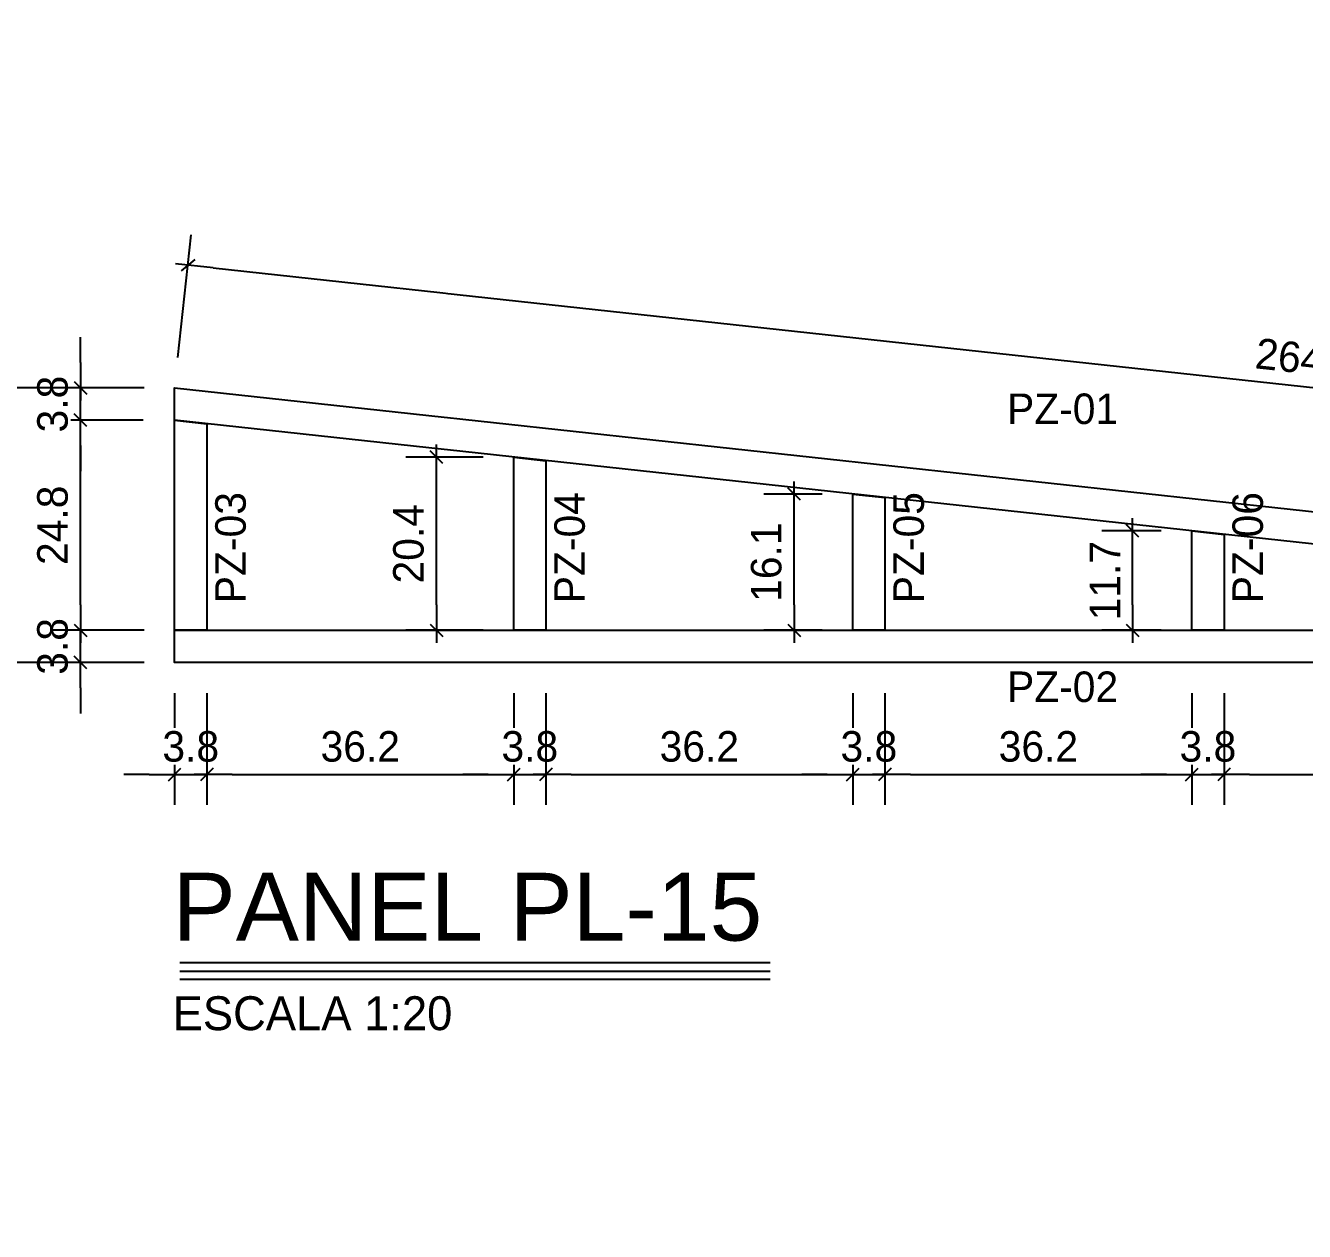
# Model space of a CAD drawing. Header units: millimetres. Extents: x 19458 to 19711, y 4351 to 4752.
# Drawn here: x 19499.412 to 19500.92, y 4520.102 to 4521.525 of the extents above; entities that cross this region are included whole.
import ezdxf
from ezdxf.enums import TextEntityAlignment as Align

# ---------------------------------------------------------------- set-up
doc = ezdxf.new("R2010")
doc.units = ezdxf.units.MM
for name, color, linetype in [('0 @ 0.2', 7, 'Continuous'), ('cotas', 1, 'Continuous'), ('cotas @ 400', 1, 'Continuous'), ('cotas @ 500', 1, 'Continuous'), ('PANELES PARED', 2, 'Continuous'), ('TEXTO @ 0.2', 2, 'Continuous'), ('TEXTOS TITULOS @ 0.2', 3, 'Continuous')]:
    doc.layers.add(name, color=color, linetype=linetype)
doc.styles.add('century gothic', font='GOTHIC.TTF')
doc.styles.add('COTAS SMC', font='GOTHIC.TTF')
doc.styles.add('NOTAS', font='GOTHIC.TTF')
doc.styles.add('SMCtitulos', font='sanss___.ttf')
doc.dimstyles.new('ANOTATIVE 100 SMCONSTRUCCIONES', dxfattribs={"dimscale": 0, "dimtxt": 0.18, "dimasz": 0.15, "dimexe": 0.18, "dimexo": 0.09, "dimgap": 0.1, "dimtad": 1, "dimzin": 0, "dimdsep": 46, "dimtxsty": 'century gothic', "dimblk1": 'FLECHA1', "dimblk2": 'FLECHA1', "dimsah": 1, "dimcen": 0.18, "dimdle": 0.075, "dimclrd": 1, "dimclre": 1, "dimclrt": 2, "dimaunit": 1, "dimadec": 0, "dimazin": 0, "dimtfac": 0.75, "dimtix": 1, "dimtmove": 2, "dimatfit": 3, "dimfxl": 0.09, "dimtvp": 1.5, "dimtfill": 1, "dimtolj": 1, "dimtzin": 0, "dimarcsym": 0})
doc.dimstyles.new('ANOTATIVE CM SMCONSTRUCCIONES', dxfattribs={"dimscale": 0, "dimtxt": 0.18, "dimasz": 0.15, "dimexe": 0.18, "dimexo": 0.18, "dimgap": 0.07, "dimtad": 1, "dimdec": 1, "dimlfac": 100, "dimdsep": 46, "dimtxsty": 'century gothic', "dimblk1": 'FLECHA1', "dimblk2": 'FLECHA1', "dimsah": 1, "dimcen": 0.18, "dimdle": 0.075, "dimclrd": 1, "dimclre": 1, "dimclrt": 2, "dimaunit": 1, "dimadec": 0, "dimazin": 2, "dimtfac": 0.75, "dimtdec": 1, "dimtix": 1, "dimtmove": 2, "dimatfit": 3, "dimfxl": 0.09, "dimtvp": 1.5, "dimtfill": 1, "dimtolj": 1, "dimtzin": 0, "dimarcsym": 0})
doc.dimstyles.new('PIES SMCONSTRUCCIONES', dxfattribs={"dimscale": 0, "dimtxt": 0.18, "dimasz": 0.2, "dimexe": 0.18, "dimexo": 0, "dimgap": 0.1, "dimtad": 1, "dimdec": 0, "dimlfac": 39.370079, "dimzin": 0, "dimdsep": 46, "dimlunit": 4, "dimtxsty": 'COTAS SMC', "dimblk1": 'FLECHA1', "dimblk2": 'FLECHA1', "dimsah": 1, "dimcen": 0.2, "dimdle": 0.075, "dimclrd": 1, "dimclre": 1, "dimclrt": 2, "dimaunit": 1, "dimadec": 0, "dimazin": 0, "dimtfac": 0.75, "dimtdec": 0, "dimtix": 1, "dimtmove": 2, "dimatfit": 3, "dimfxl": 0.09, "dimtvp": 1.5, "dimtfill": 1, "dimtolj": 1, "dimtzin": 0, "dimarcsym": 0})

# ---------------------------------------------------------------- blocks, each defined once
blk = doc.blocks.new('FLECHA1')
at = {"color": 4}
blk.add_line((-0.246176, -0.248081), (0.248081, 0.25), dxfattribs=at)
at = {"color": 1}
blk.add_line((-1, 0), (0.496162, 0), dxfattribs=at)
blk = doc.blocks.new('*D574')
at = {"layer": 'cotas', "color": 1, "lineweight": -2, "transparency": 16777216}
for p, q in [((19614.326, 4625.8448), (19614.326, 4700.8448)), ((19570.9836, 4550.8448), (19524.326, 4550.8448)), ((19614.326, 4548.4298), (19614.326, 4550.8448)), ((19570.5339, 4548.4298), (19524.326, 4548.4298)), ((19614.326, 4473.4298), (19614.326, 4398.4298))]:
    blk.add_line(p, q, dxfattribs=at)
at = {"layer": 'Defpoints', "color": 0, "transparency": 16777216}
for p in [(19614.326, 4550.8448), (19615.9836, 4550.8448), (19615.5339, 4548.4298)]:
    blk.add_point(p, dxfattribs=at)
at = {"layer": 'cotas', "color": 1, "lineweight": -2, "transparency": 16777216, "xscale": 75, "yscale": 75, "zscale": 75}
for p, rotation in [((19614.326, 4550.8448), 270), ((19614.326, 4548.4298), 90)]:
    blk.add_blockref('FLECHA1', p, dxfattribs=dict(at, rotation=rotation))
at = {"layer": 'cotas', "color": 2, "transparency": 16777216, "insert": (19517.3376, 4549.6373), "char_height": 90, "attachment_point": 5, "rotation": 90, "style": 'century gothic', "bg_fill": 3, "box_fill_scale": 1.1, "bg_fill_color": 256, "bg_fill_true_color": 13158600, "bg_fill_transparency": 0}
blk.add_mtext('\\A1;2.42', dxfattribs=at)
blk = doc.blocks.new('*D626')
at = {"layer": 'cotas', "color": 1, "lineweight": -2, "transparency": 16777216}
for p, q in [((19614.326, 4610.8448), (19614.326, 4670.8448)), ((19579.9836, 4550.8448), (19542.326, 4550.8448)), ((19614.326, 4548.4298), (19614.326, 4550.8448)), ((19579.5339, 4548.4298), (19542.326, 4548.4298)), ((19614.326, 4488.4298), (19614.326, 4428.4298))]:
    blk.add_line(p, q, dxfattribs=at)
at = {"layer": 'Defpoints', "color": 0, "transparency": 16777216}
for p in [(19614.326, 4550.8448), (19615.9836, 4550.8448), (19615.5339, 4548.4298)]:
    blk.add_point(p, dxfattribs=at)
at = {"layer": 'cotas', "color": 1, "lineweight": -2, "transparency": 16777216, "xscale": 60, "yscale": 60, "zscale": 60}
for p, rotation in [((19614.326, 4550.8448), 270), ((19614.326, 4548.4298), 90)]:
    blk.add_blockref('FLECHA1', p, dxfattribs=dict(at, rotation=rotation))
at = {"layer": 'cotas', "color": 2, "transparency": 16777216, "insert": (19536.7353, 4549.6373), "char_height": 72, "attachment_point": 5, "rotation": 90, "style": 'century gothic', "bg_fill": 3, "box_fill_scale": 1.1, "bg_fill_color": 256, "bg_fill_true_color": 13158600, "bg_fill_transparency": 0}
blk.add_mtext('\\A1;2.42', dxfattribs=at)
blk = doc.blocks.new('*D629')
at = {"layer": 'cotas', "color": 1, "lineweight": -2, "transparency": 16777216}
for p, q in [((19620.0128, 4651.7533), (19620.0128, 4751.7533)), ((19620.4168, 4551.7533), (19530.0128, 4551.7533)), ((19620.0128, 4550.5333), (19620.0128, 4551.7533)), ((19620.4168, 4550.5333), (19530.0128, 4550.5333)), ((19620.0128, 4450.5333), (19620.0128, 4350.5333))]:
    blk.add_line(p, q, dxfattribs=at)
at = {"layer": 'Defpoints', "color": 0, "transparency": 16777216}
for p in [(19620.0128, 4551.7533), (19620.4168, 4551.7533), (19620.4168, 4550.5333)]:
    blk.add_point(p, dxfattribs=at)
at = {"layer": 'cotas', "color": 1, "lineweight": -2, "transparency": 16777216, "xscale": 100, "yscale": 100, "zscale": 100}
for p, rotation in [((19620.0128, 4551.7533), 270), ((19620.0128, 4550.5333), 90)]:
    blk.add_blockref('FLECHA1', p, dxfattribs=dict(at, rotation=rotation))
at = {"layer": 'cotas', "color": 2, "transparency": 16777216, "insert": (19523.8809, 4551.1433), "char_height": 90, "attachment_point": 5, "rotation": 90, "style": 'COTAS SMC', "bg_fill": 3, "box_fill_scale": 1.1, "bg_fill_color": 256, "bg_fill_true_color": 13158600, "bg_fill_transparency": 0}
blk.add_mtext("\\A1;4'", dxfattribs=at)
blk = doc.blocks.new('*D679')
at = {"layer": 'cotas', "color": 1, "lineweight": -2, "transparency": 16777216}
for p, q in [((19620.0128, 4631.7533), (19620.0128, 4711.7533)), ((19620.4168, 4551.7533), (19548.0128, 4551.7533)), ((19620.0128, 4550.5333), (19620.0128, 4551.7533)), ((19620.4168, 4550.5333), (19548.0128, 4550.5333)), ((19620.0128, 4470.5333), (19620.0128, 4390.5333))]:
    blk.add_line(p, q, dxfattribs=at)
at = {"layer": 'Defpoints', "color": 0, "transparency": 16777216}
for p in [(19620.0128, 4551.7533), (19620.4168, 4551.7533), (19620.4168, 4550.5333)]:
    blk.add_point(p, dxfattribs=at)
at = {"layer": 'cotas', "color": 1, "lineweight": -2, "transparency": 16777216, "xscale": 80, "yscale": 80, "zscale": 80}
for p, rotation in [((19620.0128, 4551.7533), 270), ((19620.0128, 4550.5333), 90)]:
    blk.add_blockref('FLECHA1', p, dxfattribs=dict(at, rotation=rotation))
at = {"layer": 'cotas', "color": 2, "transparency": 16777216, "insert": (19543.1073, 4551.1433), "char_height": 72, "attachment_point": 5, "rotation": 90, "style": 'COTAS SMC', "bg_fill": 3, "box_fill_scale": 1.1, "bg_fill_color": 256, "bg_fill_true_color": 13158600, "bg_fill_transparency": 0}
blk.add_mtext("\\A1;4'", dxfattribs=at)
blk = doc.blocks.new('PL01')
at = {"layer": 'PANELES PARED'}
for points in [[(19444.5314, 4507.1723), (19447.1592, 4507.4581), (19447.1592, 4507.4963), (19444.5273, 4507.2101), (19444.5314, 4507.1723)], [(19444.5314, 4507.1723), (19447.1592, 4507.1723), (19447.1592, 4507.2103), (19444.8809, 4507.2103), (19444.5314, 4507.1723)]]:
    blk.add_lwpolyline(points, dxfattribs=at)
for points in [[(19447.1212, 4507.2103), (19447.1592, 4507.2103), (19447.1592, 4507.4581), (19447.1212, 4507.4539)], [(19446.7212, 4507.2103), (19446.7592, 4507.2103), (19446.7592, 4507.4146), (19446.7212, 4507.4104)], [(19446.3212, 4507.2103), (19446.3592, 4507.2103), (19446.3592, 4507.3711), (19446.3212, 4507.3669)], [(19445.9212, 4507.2103), (19445.9592, 4507.2103), (19445.9592, 4507.3276), (19445.9212, 4507.3234)]]:
    blk.add_lwpolyline(points, close=True, dxfattribs=at)
blk = doc.blocks.new('*U234')
at = {"color": 2}
blk.add_line((0.0001, 0.052), (3.4827, 0.052), dxfattribs=at)
at = {"color": 250}
blk.add_line((0.0001, 0), (3.4827, 0), dxfattribs=at)
at = {"color": 7}
blk.add_line((0.0001, -0.0469), (3.4827, -0.0469), dxfattribs=at)
at = {"color": 0, "linetype": 'ByBlock', "lineweight": -2, "style": 'NOTAS'}
for tag, p in [('1TITLE', (0.027, 1.0142)), ('2TITLE', (-0.0431, 0.1812))]:
    blk.add_attdef(tag, p, '', height=0.3, dxfattribs=at)
blk.add_attdef('SCALE', text='', height=0.18, dxfattribs=at).set_placement((-0.0431, -0.1475), align=Align.TOP_LEFT)
blk = doc.blocks.new('*D320')
at = {"color": 1, "lineweight": -2, "transparency": 16777216}
for p, q in [((19499.4764, 4520.841), (19499.4764, 4520.871)), ((19499.5514, 4520.811), (19499.4404, 4520.811)), ((19499.4764, 4520.773), (19499.4764, 4520.811)), ((19499.5514, 4520.773), (19499.4404, 4520.773)), ((19499.4764, 4520.743), (19499.4764, 4520.713))]:
    blk.add_line(p, q, dxfattribs=at)
at = {"layer": 'Defpoints', "color": 0, "transparency": 16777216}
for p in [(19499.4764, 4520.811), (19499.5874, 4520.811), (19499.5874, 4520.773)]:
    blk.add_point(p, dxfattribs=at)
at = {"color": 1, "lineweight": -2, "transparency": 16777216, "xscale": 0.03, "yscale": 0.03, "zscale": 0.03}
for p, rotation in [((19499.4764, 4520.811), 270), ((19499.4764, 4520.773), 90)]:
    blk.add_blockref('FLECHA1', p, dxfattribs=dict(at, rotation=rotation))
at = {"color": 2, "transparency": 16777216, "insert": (19499.4435, 4520.792), "char_height": 0.036, "attachment_point": 5, "rotation": 90, "style": 'century gothic', "bg_fill": 3, "box_fill_scale": 1.1, "bg_fill_color": 256, "bg_fill_true_color": 13158600, "bg_fill_transparency": 0}
blk.add_mtext('\\A1;3.8', dxfattribs=at)
blk = doc.blocks.new('*D321')
at = {"color": 1, "lineweight": -2, "transparency": 16777216}
for p, q in [((19499.5504, 4521.0589), (19499.4404, 4521.0589)), ((19499.4764, 4520.841), (19499.4764, 4521.0289)), ((19499.5514, 4520.811), (19499.4404, 4520.811))]:
    blk.add_line(p, q, dxfattribs=at)
at = {"layer": 'Defpoints', "color": 0, "transparency": 16777216}
for p in [(19499.4764, 4521.0589), (19499.5864, 4521.0589), (19499.5874, 4520.811)]:
    blk.add_point(p, dxfattribs=at)
at = {"color": 1, "lineweight": -2, "transparency": 16777216, "xscale": 0.03, "yscale": 0.03, "zscale": 0.03}
for p, rotation in [((19499.4764, 4521.0589), 90), ((19499.4764, 4520.811), 270)]:
    blk.add_blockref('FLECHA1', p, dxfattribs=dict(at, rotation=rotation))
at = {"color": 2, "transparency": 16777216, "insert": (19499.4435, 4520.9349), "char_height": 0.036, "attachment_point": 5, "rotation": 90, "style": 'century gothic', "bg_fill": 3, "box_fill_scale": 1.1, "bg_fill_color": 256, "bg_fill_true_color": 13158600, "bg_fill_transparency": 0}
blk.add_mtext('\\A1;24.8', dxfattribs=at)
blk = doc.blocks.new('*D322')
at = {"color": 1, "lineweight": -2, "transparency": 16777216}
for p, q in [((19499.4764, 4521.127), (19499.4764, 4521.157)), ((19499.5514, 4521.097), (19499.4404, 4521.097)), ((19499.4764, 4521.0589), (19499.4764, 4521.097)), ((19499.5504, 4521.0589), (19499.4404, 4521.0589)), ((19499.4764, 4521.0289), (19499.4764, 4520.9989))]:
    blk.add_line(p, q, dxfattribs=at)
at = {"layer": 'Defpoints', "color": 0, "transparency": 16777216}
for p in [(19499.4764, 4521.097), (19499.5874, 4521.097), (19499.5864, 4521.0589)]:
    blk.add_point(p, dxfattribs=at)
at = {"color": 1, "lineweight": -2, "transparency": 16777216, "xscale": 0.03, "yscale": 0.03, "zscale": 0.03}
for p, rotation in [((19499.4764, 4521.097), 270), ((19499.4764, 4521.0589), 90)]:
    blk.add_blockref('FLECHA1', p, dxfattribs=dict(at, rotation=rotation))
at = {"color": 2, "transparency": 16777216, "insert": (19499.4435, 4521.0779), "char_height": 0.036, "attachment_point": 5, "rotation": 90, "style": 'century gothic', "bg_fill": 3, "box_fill_scale": 1.1, "bg_fill_color": 256, "bg_fill_true_color": 13158600, "bg_fill_transparency": 0}
blk.add_mtext('\\A1;3.8', dxfattribs=at)
blk = doc.blocks.new('*D323')
at = {"color": 1, "lineweight": -2, "transparency": 16777216}
for p, q in [((19499.5514, 4521.097), (19499.3173, 4521.097)), ((19499.3533, 4520.803), (19499.3533, 4521.067)), ((19499.5514, 4520.773), (19499.3173, 4520.773))]:
    blk.add_line(p, q, dxfattribs=at)
at = {"layer": 'Defpoints', "color": 0, "transparency": 16777216}
for p in [(19499.3533, 4521.097), (19499.5874, 4521.097), (19499.5874, 4520.773)]:
    blk.add_point(p, dxfattribs=at)
at = {"color": 1, "lineweight": -2, "transparency": 16777216, "xscale": 0.03, "yscale": 0.03, "zscale": 0.03}
for p, rotation in [((19499.3533, 4521.097), 90), ((19499.3533, 4520.773), 270)]:
    blk.add_blockref('FLECHA1', p, dxfattribs=dict(at, rotation=rotation))
at = {"color": 2, "transparency": 16777216, "insert": (19499.3204, 4520.935), "char_height": 0.036, "attachment_point": 5, "rotation": 90, "style": 'century gothic', "bg_fill": 3, "box_fill_scale": 1.1, "bg_fill_color": 256, "bg_fill_true_color": 13158600, "bg_fill_transparency": 0}
blk.add_mtext('\\A1;32.4', dxfattribs=at)
blk = doc.blocks.new('*D324')
at = {"color": 1, "lineweight": -2, "transparency": 16777216}
for p, q in [((19499.5913, 4521.1328), (19499.6071, 4521.2776)), ((19499.633, 4521.2386), (19502.2052, 4520.9588)), ((19502.2232, 4520.8466), (19502.2389, 4520.9914))]:
    blk.add_line(p, q, dxfattribs=at)
at = {"layer": 'Defpoints', "color": 0, "transparency": 16777216}
for p in [(19499.5874, 4521.097), (19502.2351, 4520.9556), (19502.2193, 4520.8108)]:
    blk.add_point(p, dxfattribs=at)
at = {"color": 1, "lineweight": -2, "transparency": 16777216, "xscale": 0.03, "yscale": 0.03, "zscale": 0.03}
for p, rotation in [((19499.6032, 4521.2418), 173.7933425462391), ((19502.2351, 4520.9556), 353.7933425462391)]:
    blk.add_blockref('FLECHA1', p, dxfattribs=dict(at, rotation=rotation))
at = {"color": 2, "transparency": 16777216, "insert": (19500.9227, 4521.1314), "char_height": 0.036, "attachment_point": 5, "rotation": 353.7933, "style": 'century gothic', "bg_fill": 3, "box_fill_scale": 1.1, "bg_fill_color": 256, "bg_fill_true_color": 13158600, "bg_fill_transparency": 0}
blk.add_mtext('\\A1;264.7', dxfattribs=at)
blk = doc.blocks.new('*D325')
at = {"color": 1, "lineweight": -2, "transparency": 16777216}
for p, q in [((19499.5874, 4520.737), (19499.5874, 4520.6049)), ((19499.6254, 4520.737), (19499.6254, 4520.6049)), ((19499.5574, 4520.6409), (19499.5274, 4520.6409)), ((19499.5874, 4520.6409), (19499.6254, 4520.6409)), ((19499.6554, 4520.6409), (19499.6854, 4520.6409))]:
    blk.add_line(p, q, dxfattribs=at)
at = {"layer": 'Defpoints', "color": 0, "transparency": 16777216}
for p in [(19499.5874, 4520.773), (19499.6254, 4520.773), (19499.6254, 4520.6409)]:
    blk.add_point(p, dxfattribs=at)
at = {"color": 1, "lineweight": -2, "transparency": 16777216, "xscale": 0.03, "yscale": 0.03, "zscale": 0.03}
blk.add_blockref('FLECHA1', (19499.5874, 4520.6409), dxfattribs=at)
at = {"color": 1, "lineweight": -2, "transparency": 16777216, "xscale": 0.03, "yscale": 0.03, "zscale": 0.03, "rotation": 180}
blk.add_blockref('FLECHA1', (19499.6254, 4520.6409), dxfattribs=at)
at = {"color": 2, "transparency": 16777216, "insert": (19499.6064, 4520.6738), "char_height": 0.036, "attachment_point": 5, "style": 'century gothic', "bg_fill": 3, "box_fill_scale": 1.1, "bg_fill_color": 256, "bg_fill_true_color": 13158600, "bg_fill_transparency": 0}
blk.add_mtext('\\A1;3.8', dxfattribs=at)
blk = doc.blocks.new('*D326')
at = {"color": 1, "lineweight": -2, "transparency": 16777216}
for p, q in [((19499.6254, 4520.737), (19499.6254, 4520.6049)), ((19499.9874, 4520.737), (19499.9874, 4520.6049)), ((19499.6554, 4520.6409), (19499.9574, 4520.6409))]:
    blk.add_line(p, q, dxfattribs=at)
at = {"layer": 'Defpoints', "color": 0, "transparency": 16777216}
for p in [(19499.6254, 4520.773), (19499.9874, 4520.773), (19499.9874, 4520.6409)]:
    blk.add_point(p, dxfattribs=at)
at = {"color": 1, "lineweight": -2, "transparency": 16777216, "xscale": 0.03, "yscale": 0.03, "zscale": 0.03, "rotation": 180}
blk.add_blockref('FLECHA1', (19499.6254, 4520.6409), dxfattribs=at)
at = {"color": 1, "lineweight": -2, "transparency": 16777216, "xscale": 0.03, "yscale": 0.03, "zscale": 0.03}
blk.add_blockref('FLECHA1', (19499.9874, 4520.6409), dxfattribs=at)
at = {"color": 2, "transparency": 16777216, "insert": (19499.8064, 4520.6738), "char_height": 0.036, "attachment_point": 5, "style": 'century gothic', "bg_fill": 3, "box_fill_scale": 1.1, "bg_fill_color": 256, "bg_fill_true_color": 13158600, "bg_fill_transparency": 0}
blk.add_mtext('\\A1;36.2', dxfattribs=at)
blk = doc.blocks.new('*D327')
at = {"color": 1, "lineweight": -2, "transparency": 16777216}
for p, q in [((19499.9874, 4520.737), (19499.9874, 4520.6049)), ((19500.0254, 4520.737), (19500.0254, 4520.6049)), ((19499.9574, 4520.6409), (19499.9274, 4520.6409)), ((19499.9874, 4520.6409), (19500.0254, 4520.6409)), ((19500.0554, 4520.6409), (19500.0854, 4520.6409))]:
    blk.add_line(p, q, dxfattribs=at)
at = {"layer": 'Defpoints', "color": 0, "transparency": 16777216}
for p in [(19499.9874, 4520.773), (19500.0254, 4520.773), (19500.0254, 4520.6409)]:
    blk.add_point(p, dxfattribs=at)
at = {"color": 1, "lineweight": -2, "transparency": 16777216, "xscale": 0.03, "yscale": 0.03, "zscale": 0.03}
blk.add_blockref('FLECHA1', (19499.9874, 4520.6409), dxfattribs=at)
at = {"color": 1, "lineweight": -2, "transparency": 16777216, "xscale": 0.03, "yscale": 0.03, "zscale": 0.03, "rotation": 180}
blk.add_blockref('FLECHA1', (19500.0254, 4520.6409), dxfattribs=at)
at = {"color": 2, "transparency": 16777216, "insert": (19500.0064, 4520.6738), "char_height": 0.036, "attachment_point": 5, "style": 'century gothic', "bg_fill": 3, "box_fill_scale": 1.1, "bg_fill_color": 256, "bg_fill_true_color": 13158600, "bg_fill_transparency": 0}
blk.add_mtext('\\A1;3.8', dxfattribs=at)
blk = doc.blocks.new('*D328')
at = {"color": 1, "lineweight": -2, "transparency": 16777216}
for p, q in [((19500.0254, 4520.737), (19500.0254, 4520.6049)), ((19500.3874, 4520.737), (19500.3874, 4520.6049)), ((19500.0554, 4520.6409), (19500.3574, 4520.6409))]:
    blk.add_line(p, q, dxfattribs=at)
at = {"layer": 'Defpoints', "color": 0, "transparency": 16777216}
for p in [(19500.0254, 4520.773), (19500.3874, 4520.773), (19500.3874, 4520.6409)]:
    blk.add_point(p, dxfattribs=at)
at = {"color": 1, "lineweight": -2, "transparency": 16777216, "xscale": 0.03, "yscale": 0.03, "zscale": 0.03, "rotation": 180}
blk.add_blockref('FLECHA1', (19500.0254, 4520.6409), dxfattribs=at)
at = {"color": 1, "lineweight": -2, "transparency": 16777216, "xscale": 0.03, "yscale": 0.03, "zscale": 0.03}
blk.add_blockref('FLECHA1', (19500.3874, 4520.6409), dxfattribs=at)
at = {"color": 2, "transparency": 16777216, "insert": (19500.2064, 4520.6738), "char_height": 0.036, "attachment_point": 5, "style": 'century gothic', "bg_fill": 3, "box_fill_scale": 1.1, "bg_fill_color": 256, "bg_fill_true_color": 13158600, "bg_fill_transparency": 0}
blk.add_mtext('\\A1;36.2', dxfattribs=at)
blk = doc.blocks.new('*D329')
at = {"color": 1, "lineweight": -2, "transparency": 16777216}
for p, q in [((19500.3874, 4520.737), (19500.3874, 4520.6049)), ((19500.4254, 4520.737), (19500.4254, 4520.6049)), ((19500.3574, 4520.6409), (19500.3274, 4520.6409)), ((19500.3874, 4520.6409), (19500.4254, 4520.6409)), ((19500.4554, 4520.6409), (19500.4854, 4520.6409))]:
    blk.add_line(p, q, dxfattribs=at)
at = {"layer": 'Defpoints', "color": 0, "transparency": 16777216}
for p in [(19500.3874, 4520.773), (19500.4254, 4520.773), (19500.4254, 4520.6409)]:
    blk.add_point(p, dxfattribs=at)
at = {"color": 1, "lineweight": -2, "transparency": 16777216, "xscale": 0.03, "yscale": 0.03, "zscale": 0.03}
blk.add_blockref('FLECHA1', (19500.3874, 4520.6409), dxfattribs=at)
at = {"color": 1, "lineweight": -2, "transparency": 16777216, "xscale": 0.03, "yscale": 0.03, "zscale": 0.03, "rotation": 180}
blk.add_blockref('FLECHA1', (19500.4254, 4520.6409), dxfattribs=at)
at = {"color": 2, "transparency": 16777216, "insert": (19500.4064, 4520.6738), "char_height": 0.036, "attachment_point": 5, "style": 'century gothic', "bg_fill": 3, "box_fill_scale": 1.1, "bg_fill_color": 256, "bg_fill_true_color": 13158600, "bg_fill_transparency": 0}
blk.add_mtext('\\A1;3.8', dxfattribs=at)
blk = doc.blocks.new('*D330')
at = {"color": 1, "lineweight": -2, "transparency": 16777216}
for p, q in [((19500.4254, 4520.737), (19500.4254, 4520.6049)), ((19500.7874, 4520.737), (19500.7874, 4520.6049)), ((19500.4554, 4520.6409), (19500.7574, 4520.6409))]:
    blk.add_line(p, q, dxfattribs=at)
at = {"layer": 'Defpoints', "color": 0, "transparency": 16777216}
for p in [(19500.4254, 4520.773), (19500.7874, 4520.773), (19500.7874, 4520.6409)]:
    blk.add_point(p, dxfattribs=at)
at = {"color": 1, "lineweight": -2, "transparency": 16777216, "xscale": 0.03, "yscale": 0.03, "zscale": 0.03, "rotation": 180}
blk.add_blockref('FLECHA1', (19500.4254, 4520.6409), dxfattribs=at)
at = {"color": 1, "lineweight": -2, "transparency": 16777216, "xscale": 0.03, "yscale": 0.03, "zscale": 0.03}
blk.add_blockref('FLECHA1', (19500.7874, 4520.6409), dxfattribs=at)
at = {"color": 2, "transparency": 16777216, "insert": (19500.6064, 4520.6738), "char_height": 0.036, "attachment_point": 5, "style": 'century gothic', "bg_fill": 3, "box_fill_scale": 1.1, "bg_fill_color": 256, "bg_fill_true_color": 13158600, "bg_fill_transparency": 0}
blk.add_mtext('\\A1;36.2', dxfattribs=at)
blk = doc.blocks.new('*D331')
at = {"color": 1, "lineweight": -2, "transparency": 16777216}
for p, q in [((19500.7874, 4520.737), (19500.7874, 4520.6049)), ((19500.8254, 4520.737), (19500.8254, 4520.6049)), ((19500.7574, 4520.6409), (19500.7274, 4520.6409)), ((19500.7874, 4520.6409), (19500.8254, 4520.6409)), ((19500.8554, 4520.6409), (19500.8854, 4520.6409))]:
    blk.add_line(p, q, dxfattribs=at)
at = {"layer": 'Defpoints', "color": 0, "transparency": 16777216}
for p in [(19500.7874, 4520.773), (19500.8254, 4520.773), (19500.8254, 4520.6409)]:
    blk.add_point(p, dxfattribs=at)
at = {"color": 1, "lineweight": -2, "transparency": 16777216, "xscale": 0.03, "yscale": 0.03, "zscale": 0.03}
blk.add_blockref('FLECHA1', (19500.7874, 4520.6409), dxfattribs=at)
at = {"color": 1, "lineweight": -2, "transparency": 16777216, "xscale": 0.03, "yscale": 0.03, "zscale": 0.03, "rotation": 180}
blk.add_blockref('FLECHA1', (19500.8254, 4520.6409), dxfattribs=at)
at = {"color": 2, "transparency": 16777216, "insert": (19500.8064, 4520.6738), "char_height": 0.036, "attachment_point": 5, "style": 'century gothic', "bg_fill": 3, "box_fill_scale": 1.1, "bg_fill_color": 256, "bg_fill_true_color": 13158600, "bg_fill_transparency": 0}
blk.add_mtext('\\A1;3.8', dxfattribs=at)
blk = doc.blocks.new('*D332')
at = {"color": 1, "lineweight": -2, "transparency": 16777216}
for p, q in [((19500.8254, 4520.737), (19500.8254, 4520.6049)), ((19501.1874, 4520.737), (19501.1874, 4520.6049)), ((19500.8554, 4520.6409), (19501.1574, 4520.6409))]:
    blk.add_line(p, q, dxfattribs=at)
at = {"layer": 'Defpoints', "color": 0, "transparency": 16777216}
for p in [(19500.8254, 4520.773), (19501.1874, 4520.773), (19501.1874, 4520.6409)]:
    blk.add_point(p, dxfattribs=at)
at = {"color": 1, "lineweight": -2, "transparency": 16777216, "xscale": 0.03, "yscale": 0.03, "zscale": 0.03, "rotation": 180}
blk.add_blockref('FLECHA1', (19500.8254, 4520.6409), dxfattribs=at)
at = {"color": 1, "lineweight": -2, "transparency": 16777216, "xscale": 0.03, "yscale": 0.03, "zscale": 0.03}
blk.add_blockref('FLECHA1', (19501.1874, 4520.6409), dxfattribs=at)
at = {"color": 2, "transparency": 16777216, "insert": (19501.0064, 4520.6738), "char_height": 0.036, "attachment_point": 5, "style": 'century gothic', "bg_fill": 3, "box_fill_scale": 1.1, "bg_fill_color": 256, "bg_fill_true_color": 13158600, "bg_fill_transparency": 0}
blk.add_mtext('\\A1;36.2', dxfattribs=at)
blk = doc.blocks.new('*D552')
at = {"color": 1, "lineweight": -2, "transparency": 16777216}
for p, q in [((19499.9514, 4521.0153), (19499.8603, 4521.0153)), ((19499.8963, 4520.841), (19499.8963, 4520.9853)), ((19499.9514, 4520.811), (19499.8603, 4520.811))]:
    blk.add_line(p, q, dxfattribs=at)
at = {"layer": 'Defpoints', "color": 0, "transparency": 16777216}
for p in [(19499.8963, 4521.0153), (19499.9874, 4521.0153), (19499.9874, 4520.811)]:
    blk.add_point(p, dxfattribs=at)
at = {"color": 1, "lineweight": -2, "transparency": 16777216, "xscale": 0.03, "yscale": 0.03, "zscale": 0.03}
for p, rotation in [((19499.8963, 4521.0153), 90), ((19499.8963, 4520.811), 270)]:
    blk.add_blockref('FLECHA1', p, dxfattribs=dict(at, rotation=rotation))
at = {"color": 2, "transparency": 16777216, "insert": (19499.8634, 4520.9131), "char_height": 0.036, "attachment_point": 5, "rotation": 90, "style": 'century gothic', "bg_fill": 3, "box_fill_scale": 1.1, "bg_fill_color": 256, "bg_fill_true_color": 13158600, "bg_fill_transparency": 0}
blk.add_mtext('\\A1;20.4', dxfattribs=at)
blk = doc.blocks.new('*D553')
at = {"color": 1, "lineweight": -2, "transparency": 16777216}
for p, q in [((19500.3514, 4520.9718), (19500.2824, 4520.9718)), ((19500.3184, 4520.841), (19500.3184, 4520.9418)), ((19500.3514, 4520.811), (19500.2824, 4520.811))]:
    blk.add_line(p, q, dxfattribs=at)
at = {"layer": 'Defpoints', "color": 0, "transparency": 16777216}
for p in [(19500.3184, 4520.9718), (19500.3874, 4520.9718), (19500.3874, 4520.811)]:
    blk.add_point(p, dxfattribs=at)
at = {"color": 1, "lineweight": -2, "transparency": 16777216, "xscale": 0.03, "yscale": 0.03, "zscale": 0.03}
for p, rotation in [((19500.3184, 4520.9718), 90), ((19500.3184, 4520.811), 270)]:
    blk.add_blockref('FLECHA1', p, dxfattribs=dict(at, rotation=rotation))
at = {"color": 2, "transparency": 16777216, "insert": (19500.2855, 4520.8914), "char_height": 0.036, "attachment_point": 5, "rotation": 90, "style": 'century gothic', "bg_fill": 3, "box_fill_scale": 1.1, "bg_fill_color": 256, "bg_fill_true_color": 13158600, "bg_fill_transparency": 0}
blk.add_mtext('\\A1;16.1', dxfattribs=at)
blk = doc.blocks.new('*D554')
at = {"color": 1, "lineweight": -2, "transparency": 16777216}
for p, q in [((19500.7514, 4520.9283), (19500.6814, 4520.9283)), ((19500.7174, 4520.841), (19500.7174, 4520.8983)), ((19500.7514, 4520.811), (19500.6814, 4520.811))]:
    blk.add_line(p, q, dxfattribs=at)
at = {"layer": 'Defpoints', "color": 0, "transparency": 16777216}
for p in [(19500.7174, 4520.9283), (19500.7874, 4520.9283), (19500.7874, 4520.811)]:
    blk.add_point(p, dxfattribs=at)
at = {"color": 1, "lineweight": -2, "transparency": 16777216, "xscale": 0.03, "yscale": 0.03, "zscale": 0.03}
for p, rotation in [((19500.7174, 4520.9283), 90), ((19500.7174, 4520.811), 270)]:
    blk.add_blockref('FLECHA1', p, dxfattribs=dict(at, rotation=rotation))
at = {"color": 2, "transparency": 16777216, "insert": (19500.6849, 4520.8696), "char_height": 0.036, "attachment_point": 5, "rotation": 90, "style": 'century gothic', "bg_fill": 3, "box_fill_scale": 1.1, "bg_fill_color": 256, "bg_fill_true_color": 13158600, "bg_fill_transparency": 0}
blk.add_mtext('\\A1;11.7', dxfattribs=at)
blk = doc.blocks.new('*U734')
at = {"layer": 'cotas @ 500'}
dim = blk.add_linear_dim(base=(19614.3260382735, 4550.8448237801), p1=(19615.5338597089, 4548.4298237801), p2=(19615.9836080801, 4550.8448237801), angle=90, dimstyle='ANOTATIVE 100 SMCONSTRUCCIONES', override={"dimscale": 500, "dimtix": 1, "dimtofl": 1, "dimtmove": 1, "dimatfit": 1}, dxfattribs=at)
dim.commit()
dim.dimension.update_dxf_attribs({"geometry": '*D574', "text_midpoint": (19517.3375950376, 4549.6373237801)})
at = {"layer": 'cotas @ 400'}
dim = blk.add_linear_dim(base=(19614.3260382735, 4550.8448237801), p1=(19615.5338597089, 4548.4298237801), p2=(19615.9836080801, 4550.8448237801), angle=90, dimstyle='ANOTATIVE 100 SMCONSTRUCCIONES', override={"dimscale": 400, "dimtix": 1, "dimtofl": 1, "dimtmove": 1, "dimatfit": 1}, dxfattribs=at)
dim.commit()
dim.dimension.update_dxf_attribs({"geometry": '*D626', "text_midpoint": (19536.7352836848, 4549.6373237801)})
blk = doc.blocks.new('*U736')
at = {"layer": 'cotas @ 500'}
dim = blk.add_linear_dim(base=(19620.0128, 4551.7533), p1=(19620.4168, 4550.5333), p2=(19620.4168, 4551.7533), angle=90, dimstyle='PIES SMCONSTRUCCIONES', override={"dimscale": 500, "dimtix": 1, "dimtofl": 1, "dimtmove": 2, "dimatfit": 3}, dxfattribs=at)
dim.commit()
dim.dimension.update_dxf_attribs({"geometry": '*D629', "text_midpoint": (19523.8809, 4551.1433)})
at = {"layer": 'cotas @ 400'}
dim = blk.add_linear_dim(base=(19620.0128, 4551.7533), p1=(19620.4168, 4550.5333), p2=(19620.4168, 4551.7533), angle=90, dimstyle='PIES SMCONSTRUCCIONES', override={"dimscale": 400, "dimtix": 1, "dimtofl": 1, "dimtmove": 2, "dimatfit": 3}, dxfattribs=at)
dim.commit()
dim.dimension.update_dxf_attribs({"geometry": '*D679', "text_midpoint": (19543.1073, 4551.1433)})

msp = doc.modelspace()

# ---------------------------------------------------------------- block references
at = {"layer": 'cotas'}
msp.add_blockref('*U734', (0, 0), dxfattribs=at)

# ---------------------------------------------------------------- next in the draw order: block references
msp.add_blockref('*U736', (0, 0), dxfattribs=at)

# ---------------------------------------------------------------- next in the draw order: block references
at = {"xscale": -1}
msp.add_blockref('PL01', (38946.7466, 13.6007), dxfattribs=at)
at = {"layer": 'TEXTOS TITULOS @ 0.2'}
ref = msp.add_blockref('*U234', (19499.5936, 4520.4087), dxfattribs=dict(at, xscale=0.2, yscale=0.2, zscale=0.2))
ref.add_attrib('2TITLE', 'PANEL PL-15', (19499.585, 4520.4449), dxfattribs={"layer": '0', "color": 0, "linetype": 'ByBlock', "lineweight": -2, "height": 0.08, "style": 'SMCtitulos'})
ref.add_attrib('SCALE', 'ESCALA 1:20', dxfattribs={"layer": '0', "color": 0, "linetype": 'ByBlock', "lineweight": -2, "height": 0.04, "style": 'NOTAS'}).set_placement((19499.585, 4520.3792), align=Align.TOP_LEFT)

# ---------------------------------------------------------------- next in the draw order: dimensions: what is measured, and where the dimension line sits
at = {"layer": '0 @ 0.2'}
dim = msp.add_linear_dim(base=(19499.4764, 4520.811), p1=(19499.5874, 4520.773), p2=(19499.5874, 4520.811), angle=90, dimstyle='ANOTATIVE CM SMCONSTRUCCIONES', override={"dimscale": 0.2, "dimtix": 1, "dimtofl": 1, "dimtmove": 2, "dimatfit": 3}, dxfattribs=at)
dim.commit()
dim.dimension.update_dxf_attribs({"geometry": '*D320', "text_midpoint": (19499.4435, 4520.792)})

# ---------------------------------------------------------------- next in the draw order: dimensions: what is measured, and where the dimension line sits
dim = msp.add_linear_dim(base=(19499.4764, 4521.0589), p1=(19499.5874, 4520.811), p2=(19499.5864, 4521.0589), angle=90, dimstyle='ANOTATIVE CM SMCONSTRUCCIONES', override={"dimscale": 0.2, "dimtix": 1, "dimtofl": 1, "dimtmove": 2, "dimatfit": 3}, dxfattribs=at)
dim.commit()
dim.dimension.update_dxf_attribs({"geometry": '*D321', "text_midpoint": (19499.4435, 4520.9349)})

# ---------------------------------------------------------------- next in the draw order: dimensions: what is measured, and where the dimension line sits
dim = msp.add_linear_dim(base=(19499.4764, 4521.097), p1=(19499.5864, 4521.0589), p2=(19499.5874, 4521.097), angle=90, dimstyle='ANOTATIVE CM SMCONSTRUCCIONES', override={"dimscale": 0.2, "dimtix": 1, "dimtofl": 1, "dimtmove": 2, "dimatfit": 3}, dxfattribs=at)
dim.commit()
dim.dimension.update_dxf_attribs({"geometry": '*D322', "text_midpoint": (19499.4435, 4521.0779)})

# ---------------------------------------------------------------- next in the draw order: dimensions: what is measured, and where the dimension line sits
dim = msp.add_linear_dim(base=(19499.3533, 4521.097), p1=(19499.5874, 4520.773), p2=(19499.5874, 4521.097), angle=90, dimstyle='ANOTATIVE CM SMCONSTRUCCIONES', override={"dimscale": 0.2, "dimtix": 1, "dimtofl": 1, "dimtmove": 2, "dimatfit": 3}, dxfattribs=at)
dim.commit()
dim.dimension.update_dxf_attribs({"geometry": '*D323', "text_midpoint": (19499.3204, 4520.935)})

# ---------------------------------------------------------------- next in the draw order: dimensions: what is measured, and where the dimension line sits
dim = msp.add_aligned_dim(p1=(19499.5874, 4521.097), p2=(19502.2193, 4520.8108), distance=0.1457, dimstyle='ANOTATIVE CM SMCONSTRUCCIONES', override={"dimscale": 0.2, "dimtix": 1, "dimtofl": 1, "dimtmove": 2, "dimatfit": 3}, dxfattribs=at)
dim.commit()
dim.dimension.update_dxf_attribs({"geometry": '*D324', "text_midpoint": (19500.9227, 4521.1314)})
dim = msp.add_linear_dim(base=(19499.6254, 4520.6409), p1=(19499.5874, 4520.773), p2=(19499.6254, 4520.773), dimstyle='ANOTATIVE CM SMCONSTRUCCIONES', override={"dimscale": 0.2, "dimtix": 1, "dimtofl": 1, "dimtmove": 2, "dimatfit": 3}, dxfattribs=at)
dim.commit()
dim.dimension.update_dxf_attribs({"geometry": '*D325', "text_midpoint": (19499.6064, 4520.6738)})

# ---------------------------------------------------------------- next in the draw order: texts
at = {"layer": 'TEXTO @ 0.2', "color": 2, "insert": (19500.5694, 4521.0904), "char_height": 0.036, "width": 0.095414, "attachment_point": 1, "style": 'century gothic'}
msp.add_mtext('PZ-01 ', dxfattribs=at)
at = {"layer": 'TEXTO @ 0.2', "color": 2, "char_height": 0.036, "width": 0.095414, "attachment_point": 1, "rotation": 90, "style": 'century gothic'}
for s, insert in [('PZ-03 ', (19499.6353, 4520.843)), ('PZ-04 ', (19500.0353, 4520.843)), ('PZ-05 ', (19500.4353, 4520.843)), ('PZ-06 ', (19500.8353, 4520.843))]:
    msp.add_mtext(s, dxfattribs=dict(at, insert=insert))

# ---------------------------------------------------------------- next in the draw order: dimensions: what is measured, and where the dimension line sits
at = {"layer": '0 @ 0.2', "color": 250}
for base, p1, p2, picture, middle in [((19499.8963, 4521.0153), (19499.9874, 4520.811), (19499.9874, 4521.0153), '*D552', (19499.8634, 4520.9131)), ((19500.3184, 4520.9718), (19500.3874, 4520.811), (19500.3874, 4520.9718), '*D553', (19500.2855, 4520.8914)), ((19500.7174, 4520.9283), (19500.7874, 4520.811), (19500.7874, 4520.9283), '*D554', (19500.6849, 4520.8696))]:
    dim = msp.add_linear_dim(base=base, p1=p1, p2=p2, angle=90, dimstyle='ANOTATIVE CM SMCONSTRUCCIONES', override={"dimscale": 0.2, "dimtix": 1, "dimtofl": 1, "dimtmove": 2, "dimatfit": 3}, dxfattribs=at)
    dim.commit()
    dim.dimension.update_dxf_attribs({"geometry": picture, "text_midpoint": middle})
at = {"layer": '0 @ 0.2'}
dim = msp.add_linear_dim(base=(19499.9874, 4520.6409), p1=(19499.6254, 4520.773), p2=(19499.9874, 4520.773), dimstyle='ANOTATIVE CM SMCONSTRUCCIONES', override={"dimscale": 0.2, "dimtix": 1, "dimtofl": 1, "dimtmove": 2, "dimatfit": 3}, dxfattribs=at)
dim.commit()
dim.dimension.update_dxf_attribs({"geometry": '*D326', "text_midpoint": (19499.8064, 4520.6738)})

# ---------------------------------------------------------------- next in the draw order: dimensions: what is measured, and where the dimension line sits
dim = msp.add_linear_dim(base=(19500.0254, 4520.6409), p1=(19499.9874, 4520.773), p2=(19500.0254, 4520.773), dimstyle='ANOTATIVE CM SMCONSTRUCCIONES', override={"dimscale": 0.2, "dimtix": 1, "dimtofl": 1, "dimtmove": 2, "dimatfit": 3}, dxfattribs=at)
dim.commit()
dim.dimension.update_dxf_attribs({"geometry": '*D327', "text_midpoint": (19500.0064, 4520.6738)})

# ---------------------------------------------------------------- next in the draw order: dimensions: what is measured, and where the dimension line sits
dim = msp.add_linear_dim(base=(19500.3874, 4520.6409), p1=(19500.0254, 4520.773), p2=(19500.3874, 4520.773), dimstyle='ANOTATIVE CM SMCONSTRUCCIONES', override={"dimscale": 0.2, "dimtix": 1, "dimtofl": 1, "dimtmove": 2, "dimatfit": 3}, dxfattribs=at)
dim.commit()
dim.dimension.update_dxf_attribs({"geometry": '*D328', "text_midpoint": (19500.2064, 4520.6738)})

# ---------------------------------------------------------------- next in the draw order: dimensions: what is measured, and where the dimension line sits
dim = msp.add_linear_dim(base=(19500.4254, 4520.6409), p1=(19500.3874, 4520.773), p2=(19500.4254, 4520.773), dimstyle='ANOTATIVE CM SMCONSTRUCCIONES', override={"dimscale": 0.2, "dimtix": 1, "dimtofl": 1, "dimtmove": 2, "dimatfit": 3}, dxfattribs=at)
dim.commit()
dim.dimension.update_dxf_attribs({"geometry": '*D329', "text_midpoint": (19500.4064, 4520.6738)})

# ---------------------------------------------------------------- next in the draw order: dimensions: what is measured, and where the dimension line sits
dim = msp.add_linear_dim(base=(19500.7874, 4520.6409), p1=(19500.4254, 4520.773), p2=(19500.7874, 4520.773), dimstyle='ANOTATIVE CM SMCONSTRUCCIONES', override={"dimscale": 0.2, "dimtix": 1, "dimtofl": 1, "dimtmove": 2, "dimatfit": 3}, dxfattribs=at)
dim.commit()
dim.dimension.update_dxf_attribs({"geometry": '*D330', "text_midpoint": (19500.6064, 4520.6738)})

# ---------------------------------------------------------------- next in the draw order: texts
at = {"layer": 'TEXTO @ 0.2', "color": 2, "insert": (19500.5694, 4520.7624), "char_height": 0.036, "width": 0.095414, "attachment_point": 1, "style": 'century gothic'}
msp.add_mtext('PZ-02 ', dxfattribs=at)

# ---------------------------------------------------------------- next in the draw order: dimensions: what is measured, and where the dimension line sits
at = {"layer": '0 @ 0.2'}
dim = msp.add_linear_dim(base=(19500.8254, 4520.6409), p1=(19500.7874, 4520.773), p2=(19500.8254, 4520.773), dimstyle='ANOTATIVE CM SMCONSTRUCCIONES', override={"dimscale": 0.2, "dimtix": 1, "dimtofl": 1, "dimtmove": 2, "dimatfit": 3}, dxfattribs=at)
dim.commit()
dim.dimension.update_dxf_attribs({"geometry": '*D331', "text_midpoint": (19500.8064, 4520.6738)})

# ---------------------------------------------------------------- next in the draw order: dimensions: what is measured, and where the dimension line sits
dim = msp.add_linear_dim(base=(19501.1874, 4520.6409), p1=(19500.8254, 4520.773), p2=(19501.1874, 4520.773), dimstyle='ANOTATIVE CM SMCONSTRUCCIONES', override={"dimscale": 0.2, "dimtix": 1, "dimtofl": 1, "dimtmove": 2, "dimatfit": 3}, dxfattribs=at)
dim.commit()
dim.dimension.update_dxf_attribs({"geometry": '*D332', "text_midpoint": (19501.0064, 4520.6738)})

doc.saveas('drawing.dxf')
